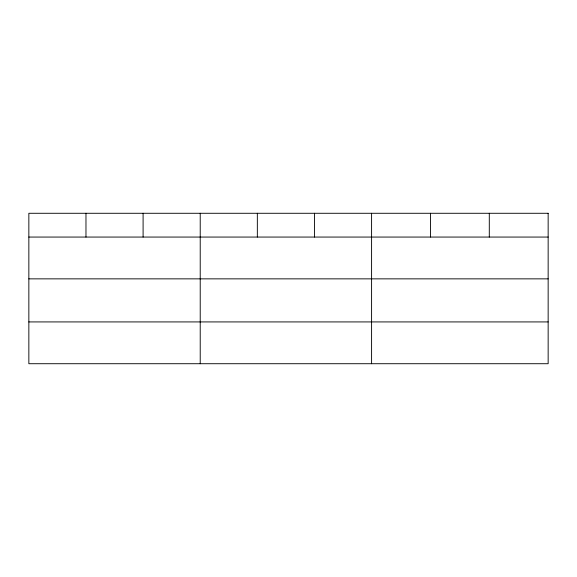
<?xml version="1.0" encoding="UTF-8"?>
<svg xmlns="http://www.w3.org/2000/svg" width="577" height="577" viewBox="0 0 577 577"><rect width="100%" height="100%" fill="white"/><g stroke="black" fill="none" stroke-linecap="round" stroke-linejoin="round"><path stroke-width="0.87" d="M28.85 237.06L548.15 237.06M28.85 278.857L548.15 278.857M28.85 321.923L548.15 321.923M489.296 213.281L489.296 237.06M430.442 213.281L430.442 237.06M371.588 213.281L371.588 363.719M314.465 213.281L314.465 237.06M257.342 213.281L257.342 237.06M200.219 213.281L200.219 363.719M143.096 213.281L143.096 237.06M85.973 213.281L85.973 237.06M548.15 213.281L28.85 213.281L28.85 363.719L548.15 363.719L548.15 213.281"/></g></svg>
